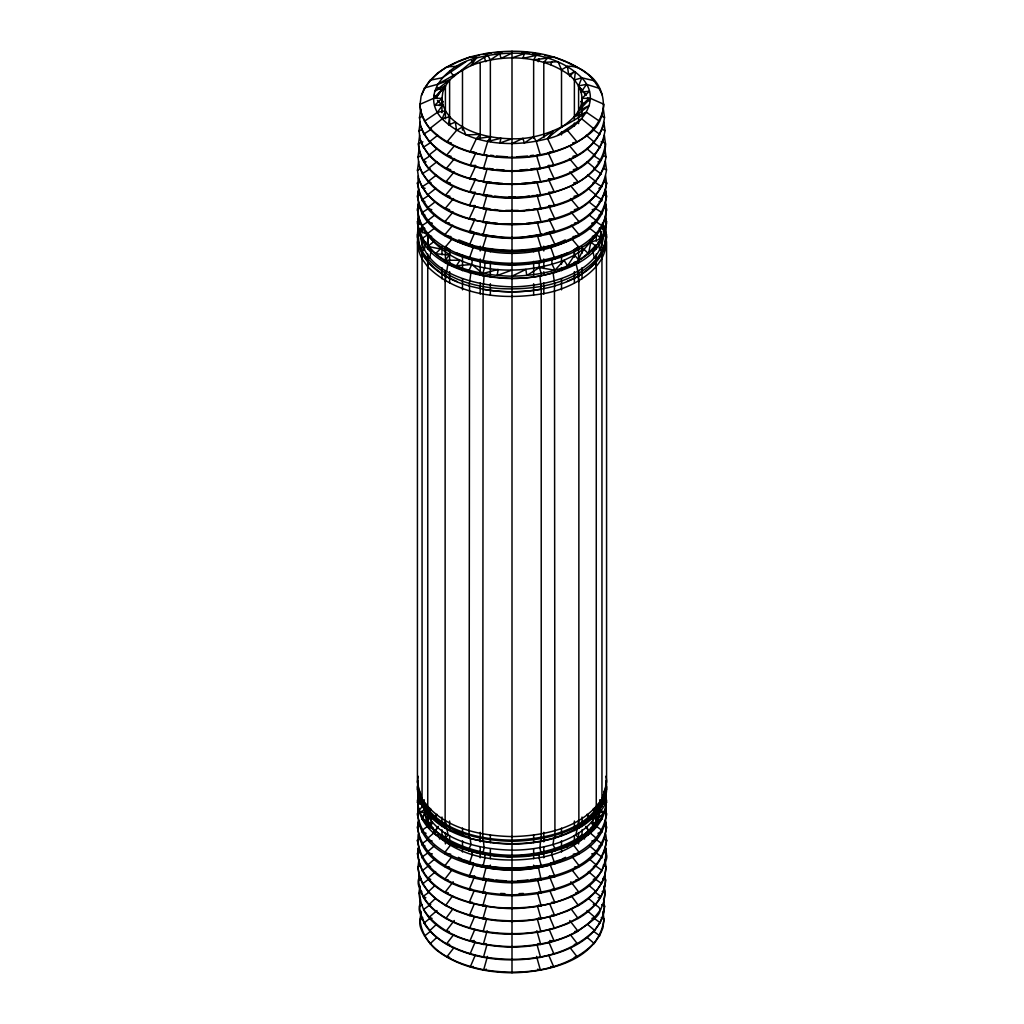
<?xml version="1.0" encoding="UTF-8"?>
<svg xmlns="http://www.w3.org/2000/svg" width="1024" height="1024" viewBox="0 0 1024 1024"><rect width="100%" height="100%" fill="white"/><g stroke="black" fill="none" stroke-linecap="round" stroke-linejoin="round"><path stroke-width="1.5" d="M603.61 168.666L606.515 169.946C598.592 222.835 524.877 229.235 482.79 222.349L486.848 208.41L489.946 208.832M491.635 195.648L487.002 195.008L482.944 208.947C524.813 215.795 598.144 209.434 606.016 156.813L603.098 155.546M487.155 181.606L483.098 195.546C515.034 201.05 549.376 198.08 578.138 182.374C589.658 175.501 600.358 165.837 604.378 152.64C604.698 148.301 608.23 142.016 601.139 141.786M487.309 168.205L483.251 182.144C524.672 188.915 597.222 182.63 605.005 130.573L602.099 129.293M422.285 904.64C414.771 907.174 423.13 918.298 424.026 923.059C429.453 932.096 437.645 938.931 446.592 944.32C475.034 959.859 509.005 962.79 540.582 957.35L537.126 945.011M421.274 878.387C413.734 880.96 422.17 892.186 423.066 896.986C428.557 906.125 436.838 913.037 445.875 918.477C474.637 934.182 508.966 937.152 540.89 931.648L537.434 919.322M457.907 61.837L470.234 56.986C508.71 46.694 553.331 49.229 586.432 73.101C608.973 87.475 609.037 121.677 586.445 136.051C553.344 159.91 508.71 162.458 470.221 152.154C447.859 145.434 421.005 130.611 419.994 104.32L433.626 98.342L445.402 85.85L449.613 79.987L476.416 58.035C511.578 48.819 554.56 51.264 581.824 77.798C606.029 103.962 573.568 133.376 547.584 138.662C512.422 147.866 469.44 145.421 442.176 118.886C417.971 92.723 450.432 63.309 476.416 58.035L470.835 65.638L437.466 84.365L424.499 87.898L421.133 96.013L419.981 104.819M540.582 957.35L553.997 954.138L548.902 942.195M540.89 931.648L554.458 928.41L549.363 916.467M421.67 95.155C429.325 74.509 450.419 63.168 470.234 56.986L476.416 58.035M554.458 928.41L566.963 923.981L578.125 918.477L570.995 908.749M420.774 865.267L417.984 867.187L419.149 875.674L422.592 883.955L428.237 891.827L435.942 899.085L445.53 905.562L456.742 911.091L469.325 915.546L482.944 918.797L497.293 920.794L512 921.459L526.707 920.794L541.056 918.797L554.675 915.546L567.258 911.091L578.47 905.562L571.341 895.834M430.003 80.704L437.568 73.101L446.95 66.752L456.589 66.355M489.818 222.246C461.811 220.608 428.544 207.104 418.65 178.483M487.002 195.008C458.291 192.973 421.35 176.307 418.496 143.693L422.861 141.786M485.85 181.786C459.75 178.803 429.21 165.888 420.134 138.97M601.6 116.173L604.506 117.44C599.322 159.398 547.341 170.79 512 171.366C478.093 170.547 433.754 161.446 420.634 125.798M430.003 128.934C424.896 121.779 420.006 113.6 419.994 104.32M441.254 90.394C429.03 108.442 441.6 88.55 445.594 86.31M422.784 917.76C412.595 923.507 431.386 946.803 437.568 950.899C458.778 966.874 485.914 972.442 512 972.8C547.264 972.262 598.682 960.87 604.019 919.181L601.216 917.76M553.997 954.138C576.768 947.43 602.944 932.454 604.518 906.061L601.715 904.64M578.125 918.477C592.23 910.438 604.864 896.87 605.53 879.808L602.726 878.387M578.47 905.562C592.666 897.472 605.376 883.84 606.029 866.675L603.226 865.267M486.848 208.41C460.301 206.4 428.134 192.742 419.149 165.312M429.107 155.456L423.539 147.162L431.014 142.323M429.555 142.195L424.026 133.952L431.488 129.101M424.486 121.229L437.466 112.333L442.842 104.666L441.971 98.342L442.842 92.019L445.402 85.85L434.598 91.264L449.613 79.987L449.613 124.685M424.486 88.397L430.029 80.205L442.176 77.798L465.933 61.747M593.971 943.795L599.514 935.603L593.51 931.277M594.419 930.803L600 922.56L593.984 918.246M419.93 885.926C414.733 932.672 476.39 946.752 512 947.123C534.707 946.88 557.76 942.515 577.766 931.405C582.912 926.336 613.325 910.541 593.267 904.346M595.763 891.827L601.434 883.456L595.418 879.13M418.24 847.859C414.336 894.349 476.403 908.211 512 908.621C547.738 908.16 609.536 894.413 605.76 847.859M420.39 168.666L417.472 170.445L418.65 161.408M420.902 155.546L417.971 157.325L419.149 148.326M428.672 168.704C422.707 161.677 418.547 153.037 418.496 143.693M421.901 129.293L418.97 131.072L420.134 122.163M422.4 116.173L419.482 117.939L420.634 109.082M599.501 936.102L602.867 927.987L604.019 919.181M599.974 923.059L603.366 914.918L604.518 906.061M603.866 901.837L605.03 892.928L604.07 885.926M595.315 904.819C601.293 897.792 605.376 889.139 605.53 879.808M601.408 883.955L604.851 875.674L606.029 866.675M601.882 870.912C602.79 866.074 611.302 854.758 603.725 852.134M418.406 227.379C411.418 258.125 443.546 279.59 469.555 285.965L469.069 838.157C505.165 848 545.574 846.067 578.867 828.109C595.494 819.098 610.342 800.896 605.798 780.979M574.387 119.898L574.387 79.987L575.398 71.757L568.653 74.586C540.659 54.746 502.221 53.683 470.835 65.638L487.782 55.309L490.355 59.891L490.355 141.594M418.47 144.192L419.648 135.245M603.763 181.645L606.566 182.874C601.728 226.035 548.198 237.862 512 238.4C475.738 238.054 412.582 223.514 418.406 175.757M418.202 190.08C413.453 237.158 476.096 251.443 512 251.789C547.904 251.443 610.547 237.158 605.798 190.08M417.434 197.184L418.202 191.488M418.202 202.995C413.056 250.342 475.917 264.858 512 265.165C548.083 264.858 610.944 250.342 605.798 202.995M417.434 210.56L418.202 204.877M605.798 215.898C611.341 263.539 548.25 278.272 512 278.541C475.75 278.272 412.659 263.539 418.202 215.898M417.434 223.949L418.202 218.253M418.598 228.787L417.434 237.325L418.522 237.875C419.29 259.418 438.874 273.818 457.05 281.536M419.674 229.427L417.434 242.022L417.434 781.978C421.312 826.278 474.688 840.077 512 840.102C547.302 839.411 598.259 828.595 605.286 787.533M420.224 229.35C419.034 273.779 477.286 286.195 512 286.835C547.405 286.554 609.818 272.051 603.213 225.178M418.202 776.282L417.434 781.978L418.15 784.742M418.202 780.979C412.288 811.123 443.827 831.398 469.069 838.157C496.666 845.005 526.31 846.029 553.92 837.978C575.782 831.296 601.971 817.318 604.16 791.872M418.202 783.808L417.434 789.504L419.661 790.477M418.598 791.514C409.69 840.653 475.046 857.062 512 857.011C548.954 857.062 614.31 840.653 605.402 791.514M424.205 799.731C421.619 808.742 426.79 816.909 428.979 825.331L425.779 817.638L423.475 805.056L417.434 802.406L418.598 793.869M418.202 807.744C413.056 855.091 475.917 869.606 512 869.914C548.083 869.606 610.944 855.091 605.798 807.744M417.434 815.322L418.202 809.626M418.202 821.12C413.453 868.186 476.096 882.47 512 882.816C547.904 882.47 610.547 868.186 605.798 821.12M417.434 828.224L418.202 822.528M603.866 838.822L606.566 840.192C601.728 883.354 548.198 895.181 512 895.731C476.019 895.245 414.17 881.434 418.202 834.496M417.485 854.054L418.266 848.371M425.562 803.443L424.704 809.754L417.434 813.44C423.386 855.949 475.968 867.366 512 868.544C548.032 867.366 600.614 855.949 606.566 813.44L599.296 809.754L598.438 803.443M417.984 867.187L418.931 859.61M418.496 880.307L419.238 874.176M427.917 824.218L427.29 819.635L428.326 811.981L429.888 808.256M428.211 824.614L428.416 817.011M420.134 901.837L418.995 893.427L419.942 886.438M419.494 906.56L420.429 899.098M419.994 919.68L421.133 911.373M602.33 95.155C596.442 81.485 583.68 64.755 567.411 66.355L568.653 74.586C577.638 81.536 584.333 93.082 581.158 104.666C576.307 121.101 558.451 127.13 547.584 138.662L553.766 151.642L549.478 152.077M582.029 115.917L582.029 98.342L590.374 98.342L604.006 104.32C600.051 140.57 557.312 153.523 526.387 156.774C492.698 159.27 454.72 153.472 430.029 128.435L442.176 118.886L449.613 116.698C465.587 133.286 489.766 138.381 512 138.778C539.354 139.712 564.429 127.245 586.534 112.333L599.514 121.229M605.504 143.693C598.682 190.4 537.754 199.078 499.341 197.222M606.566 182.874C600.666 225.434 548.045 236.787 512 237.542C475.955 236.787 423.334 225.434 417.434 182.874L420.237 181.645M601.651 231.501L599.066 239.526M602.022 228.787L602.394 226.061L604.339 233.523L606.566 234.496C607.206 262.707 578.33 279.347 554.445 285.965L554.931 838.157L553.92 837.978L553.037 844.442L554.931 848.704L554.931 851.059C532.083 854.899 507.994 858.726 484.646 853.67C459.75 851.904 439.974 835.072 422.054 819.277L422.054 816.922L418.598 808.602L417.434 800.051L421.606 797.939L420.045 791.974M604.979 219.226L606.566 221.594C600.666 264.115 548.058 275.584 512 276.186C475.942 275.584 423.334 264.115 417.434 221.594L419.853 220.531M595.789 824.614C597.107 819.162 596.634 813.325 594.112 808.256M596.083 824.218L596.71 819.635M599.795 799.731C603.878 833.421 567.872 853.338 538.982 857.69C503.104 863.514 461.158 859.443 434.214 832.64L433.126 828.262L427.802 820.851L422.054 819.277L424.563 813.056L418.598 810.957L423.475 805.056M603.955 791.974C600.973 835.994 548.954 850.278 512 850.125C477.542 849.549 427.251 838.579 421.606 797.939M606.566 840.192C600.666 882.714 548.058 894.182 512 894.797C475.942 894.182 423.334 882.714 417.434 840.192L420.134 838.822M596.16 244.71C559.949 287.347 491.917 284.89 445.133 262.554L445.133 260.198L449.395 255.091L450.048 251.187M602.394 797.939L606.566 800.051L605.402 808.602L601.946 816.922L596.262 824.845L596.262 827.2L574.605 841.203L573.734 845.389L578.867 852.045L578.867 853.926L573.299 854.157M602.522 226.534C619.456 263.949 572.262 289.882 541.222 293.952C502.362 300.25 456.922 295.846 427.738 266.803L428.71 262.374L427.738 262.118M433.664 239.642L433.126 242.15L427.738 246.374L427.738 248.73L431.462 249.754L438.874 256.73L448.09 262.963L446.707 271.219L445.133 273.101L445.133 275.93L445.901 276.032L445.133 280.627L445.133 820.582L445.901 824.294L445.133 828.109L470.08 837.978L470.963 844.442L469.069 848.704L469.069 851.059L471.808 850.598L497.203 856.333L498.15 855.539L512 857.011M427.738 266.803L422.054 258.893L423.091 254.554L422.054 254.195M425.728 243.482L424.179 249.997L422.054 251.366C448.064 288.154 500.032 292.915 541.222 286.426C569.997 281.306 611.11 262.733 605.594 227.379M421.222 227.546L419.661 233.523L417.434 234.496L418.598 243.034L422.054 251.366M512 856.166L526.797 856.333L525.85 855.539C548.493 855.706 568.627 843.904 588.506 834.509L583.616 835.098L590.874 828.262L596.198 820.851L605.402 810.957L599.437 813.056L606.566 802.406L605.402 793.869C598.861 803.456 600.064 815.309 595.021 825.331L601.946 830.31L601.946 832.192L597.926 833.28M605.85 784.742L606.566 781.978L606.566 242.022L604.518 230.835M538.266 61.696L539.136 58.726M485.274 879.245L482.778 880.154L485.978 867.802L485.824 866.15L482.778 867.238L485.018 857.69L484.646 853.67L482.778 854.336L484.07 847.578L483.469 841.178L482.778 841.434L483.11 289.203L469.069 285.978L470.963 272.563L469.069 272.589L469.069 270.234L471.808 264.486L472.371 259.149C448.794 251.366 419.123 236.954 417.434 208.678L420.25 207.45M486.118 880.717L482.778 893.056L485.376 892.122M486.259 893.619L482.79 905.958L485.491 904.986M486.413 906.47L482.944 918.797L485.645 917.837M486.566 919.322L483.11 931.648M487.155 930.688L483.264 944.499L485.952 943.526M486.874 945.011L483.418 957.35M487.462 956.39L483.571 970.202L486.374 969.19M474.522 152.077L470.234 151.642L476.416 138.662L490.355 136.794L487.782 141.376L483.558 155.341L486.17 154.982M487.462 155.315L483.405 168.742L486.016 168.384M486.682 222.323L482.778 235.738L486.541 235.213L499.11 236.954M442.176 118.886L445.402 110.835L442.842 104.666L434.598 105.421L441.971 98.342L441.971 112.717M578.598 123.622L578.598 85.85L581.824 77.798L593.997 80.704M419.174 224.563L420.326 221.786M420.326 229.312C415.77 238.682 417.267 249.907 422.054 258.893M603.366 125.798C592.09 156.467 555.917 166.861 526.477 170.189C492.582 172.698 454.4 166.861 429.581 141.683L437.747 135.27M603.866 138.97C587.546 178.266 537.178 185.69 499.418 183.821M604.851 165.312C590.797 201.126 546.445 210.266 512 211.098C479.526 210.355 441.69 202.496 422.592 173.594L430.054 168.755M605.35 178.483C593.83 209.818 556.864 220.442 526.784 223.834C492.147 226.278 453.146 220.506 427.789 194.714L435.955 188.301M419.174 803.507L420.902 799.334M419.75 803.994L421.478 799.834M428.826 813.965L430.886 809.024M430.592 826.099L432.397 821.734M430.605 826.598L432.422 822.246M600.461 910.029L603.878 901.338L605.03 892.928L602.214 891.507M566.95 281.536L578.867 275.93L575.91 262.963L578.867 262.554C578.944 250.317 590.579 244.262 596.198 234.739L601.946 238.464L601.946 240.819L597.965 242.189M550.592 64.64L551.872 61.773M474.586 876.429L469.069 889.779L471.936 889.293M474.176 890.726L469.094 902.682L472.064 902.17M474.406 903.603L469.325 915.546L472.294 915.046M474.637 916.467L469.542 928.41M474.867 929.331L469.773 941.274L474.24 940.531M475.098 942.195L470.003 954.138M475.315 955.059L470.234 967.014L473.331 966.49M475.942 152.563L469.99 165.542L475.725 165.427M475.725 165.939L469.773 178.918L475.494 178.816M475.494 179.328L469.542 192.307L475.277 192.205M475.264 192.717L469.312 205.696L475.046 205.581M475.034 206.093L469.082 219.072L474.816 218.97M474.803 219.482L469.069 232.448L479.066 233.421M474.586 232.858L469.069 245.837C500.749 252.032 535.194 254.669 565.261 239.898M533.645 138.15L533.645 59.891L536.218 55.309L540.442 54.285L532.634 53.21M590.336 239.642L590.874 242.15L588.506 253.683L583.616 248.986L574.605 255.091L567.59 265.766L564.032 260.288C519.898 276.659 458.368 275.328 427.802 234.739L418.598 230.131L423.373 227.584M599.514 88.397L586.534 84.365L581.158 92.019L589.402 91.264L582.029 98.342M439.219 105.626L442.995 101.338M436.902 814.234L433.613 818.829L431.04 817.165M433.626 819.341L436.928 814.733M438.182 826.33L434.099 832.55L438.208 826.842M600.474 909.53C581.568 938.138 544.128 945.907 512 946.637C479.872 945.907 442.432 938.138 423.526 909.53L430.733 904.346M547.584 138.662L553.165 131.059L536.218 141.376L540.442 155.341L537.83 154.982M569.92 76.493L573.491 71.872M451.546 857.126L445.133 865.421L445.133 866.829L449.421 867.008M451.814 870.157L445.133 878.797L445.133 879.731L448.115 879.859M453.197 881.754L445.158 892.147L448.256 892.774M452.659 895.834L445.53 905.562M453.005 908.749L445.875 918.477M454.259 920.512L446.221 930.906L449.318 931.533M453.722 934.592L446.579 943.834L449.677 944.448M454.08 947.507L446.938 956.749L449.702 957.363M476.416 138.662L480.205 134.374L465.933 134.95L462.49 126.938L456.589 130.342L446.95 141.875L451.392 143.002M453.99 146.342L446.592 155.213L451.046 156.326M454.566 158.566L446.234 168.538L450.688 169.664M454.208 171.891L445.875 181.862L450.33 182.989M452.928 186.33L445.53 195.2L449.971 196.326M453.504 198.554L445.171 208.525L449.626 209.651M453.082 211.968L445.133 221.478L445.133 222.413L449.434 223.014M452.762 225.254L445.133 234.381L445.133 235.789L450.995 236.608M543.795 137.562L543.795 62.323L547.584 58.035L553.766 56.986L566.093 61.837M590.374 98.342L578.598 110.835L589.402 105.421L574.387 116.698L586.534 112.333M441.242 90.893L444.493 87.821M442.982 101.824L440.794 103.885L437.44 100.48M440.128 824.141L442.368 822.029M440.141 824.64L442.381 822.528M439.45 838.451L442.79 835.302M439.475 838.95L441.69 836.864M581.018 101.824L583.206 103.885L588.813 98.547M434.214 832.64L427.738 838.221L427.738 840.102L432.128 840.973M434.662 845.632L427.738 851.597L427.738 853.005L432.371 853.926M434.957 858.752L427.738 864.986L427.738 865.92L430.554 866.47M435.648 871.539L427.776 878.336L430.707 879.398M434.97 885.504L428.237 891.827M435.418 898.496L428.685 904.819M436.992 910.528L429.107 917.312L432.051 918.387M436.314 924.493L429.581 930.803M436.762 937.485L430.029 943.795M437.299 148.531L429.133 154.944C453.581 179.891 491.085 185.69 524.582 183.821M436.851 161.792L428.685 168.205C453.274 193.293 490.982 199.117 524.659 197.222M436.403 175.04L428.237 181.466L431.027 182.733M435.251 201.754L427.738 207.667L427.738 208.589L431.808 209.702M434.957 214.899L427.738 220.57L427.738 221.978L432.358 223.232M435.264 227.558L427.738 233.472L427.738 235.354L431.629 236.416M427.738 259.277L429.722 257.728L431.462 249.754L427.84 244.71M417.434 802.406L422.182 798.848M427.827 826.163L422.054 830.31L422.054 832.192L426.074 833.28M428.224 839.258L422.054 843.686L422.054 845.094L424.947 845.875M428.48 852.442L422.054 857.062L422.054 857.997M428.096 866.099L422.118 870.912M428.582 879.13L422.592 883.955M429.056 892.173L423.053 896.486L425.83 897.741M430.016 918.246L424.026 923.059M430.49 931.277L424.499 936.102M558.067 134.95L581.824 118.886L593.997 128.934M578.816 246.451L573.734 249.882L578.867 249.178L578.867 247.296L571.904 238.95C535.27 258.15 488.73 258.15 452.096 238.95L445.133 247.296L445.133 249.178L450.266 249.882L445.184 246.451M490.355 59.891L499.738 53.658L501.043 58.419L512 53.094M430.541 155.533L423.066 160.371L426.048 161.92M429.581 181.965L422.118 186.803L427.776 195.226M428.736 195.418L422.054 199.744L422.054 200.678L424.947 201.677M428.48 208.499L422.054 212.646L422.054 214.054L424.87 215.027M428.762 221.222L422.054 225.562L422.054 227.443L424.832 228.39M592.96 817.165L590.387 818.829L587.098 814.234M591.245 831.181L593.92 829.453M561.51 127.258L561.51 69.76L567.411 66.355M418.522 786.125L417.434 786.675C423.334 829.197 475.942 840.666 512 841.28C548.058 840.666 600.666 829.197 606.566 786.675L605.478 786.125M420.019 825.498L417.434 826.816C423.334 869.338 475.942 880.806 512 881.408C548.058 880.806 600.666 869.338 606.566 826.816L603.981 825.498M420.275 852.134L417.472 853.555C421.53 890.803 465.434 904.115 497.216 907.456C534.349 909.901 579.328 903.45 601.907 870.426L595.904 866.099M421.786 891.507L418.995 893.427M446.938 67.251L456.538 62.515M573.952 251.187L574.605 255.091L564.032 260.288L554.931 270.234L554.931 272.589L553.037 272.563L554.931 285.978C531.597 292.339 506.918 293.478 483.11 289.203L484.07 275.686L482.778 275.866L482.778 273.51L484.646 267.558L485.018 262.182L472.371 259.149L469.069 259.213L473.766 245.747L458.739 239.898M561.792 859.2L565.581 857.331M512 276.186L525.85 269.427L526.797 275.52L539.354 267.558L554.931 270.234L552.192 264.486L551.629 259.149C575.206 251.366 604.877 236.954 606.566 208.678L603.75 207.45M512 143.59L522.957 138.278L524.262 143.04L533.645 136.794L536.218 141.376M420.134 194.598L417.434 195.776C423.334 238.298 475.942 249.766 512 250.381C548.058 249.766 600.666 238.298 606.566 195.776L603.866 194.598M604.339 790.477L606.566 789.504L605.798 783.808M600.525 805.056L606.566 802.406M512 270.054L497.203 275.52L498.15 269.427L482.778 273.51L471.808 264.486L456.41 265.766L459.968 260.288L445.133 260.198M604.25 226.01L606.566 237.325L605.478 237.875C605.082 254.848 591.936 267.968 578.099 276.032L578.867 280.627L578.867 820.582L578.099 824.294L578.867 828.109L577.293 828.173L575.91 834.842L578.867 838.656L578.867 841.011L564.032 846.4L567.59 846.579L552.192 850.598L551.629 854.669L554.931 863.962L550.464 863.206L560.371 859.699M437.466 84.365L449.613 79.987M544.934 233.421L553.549 230.886M567.59 252.851C532.314 266.726 491.686 266.726 456.41 252.851M557.274 862.4L561.498 860.902M512 57.92L524.262 53.658L522.957 58.419L536.218 55.309M512 138.778L499.738 143.04L501.043 138.278L487.782 141.376M597.952 161.92L600.934 160.371L593.459 155.533M598.899 188.339L601.882 186.803L594.419 181.965M599.053 201.677L601.946 200.678L601.946 199.744L595.264 195.418M599.13 215.027L601.946 214.054L601.946 212.646L595.52 208.499M599.168 228.39L601.946 227.443L601.946 225.562L595.238 221.222M601.946 254.195L600.909 254.554L601.946 258.893M574.387 79.987L581.824 77.798M592.973 182.733L595.763 181.466L587.597 175.04M592.192 209.702L596.262 208.589L596.262 207.667L588.749 201.754M591.642 223.232L596.262 221.978L596.262 220.57L589.043 214.899M592.371 236.416L596.262 235.354M596.262 262.118L595.29 262.374L596.262 266.803M599.053 845.875L601.946 845.094L601.946 843.686L595.776 839.258M598.17 897.741L600.947 896.486L594.944 892.173M470.221 57.485L479.117 55.347M534.182 222.246L541.21 222.349L537.165 208.922L540.109 208.218M524.89 236.954L541.939 234.138M540.454 235.008L537.472 235.725L541.222 247.706L541.222 249.114L538.022 248.666L541.222 262.49L512 264.64L482.778 262.49L485.978 248.666L482.778 249.114L482.778 247.706L486.528 235.725L483.546 235.008M537.472 878.797L540.454 878.08M591.872 840.973L596.262 840.102L596.262 838.221L589.786 832.64L590.874 828.262L596.262 827.2L596.198 820.851L601.946 819.277L601.946 816.922L597.965 814.067L599.821 806.95L601.946 806.374L601.946 803.546L600.909 802.803C603.379 794.15 608.448 785.6 605.798 776.282M591.629 853.926L596.262 853.005L596.262 851.597L589.338 845.632M593.446 866.47L596.262 865.92L596.262 864.986L589.043 858.752M593.293 879.398L596.224 878.336L588.352 871.539M591.949 918.387L594.893 917.312L587.008 910.528M437.466 112.333L445.402 110.835L449.613 116.698L448.602 124.941L455.347 122.112L456.589 130.342M578.598 85.85L586.534 84.365M474.586 875.942L469.069 876.864L473.766 864.883C498.637 871.859 525.363 871.859 550.234 864.883L554.931 876.864L549.414 875.942M491.366 53.21L483.571 53.798L487.782 55.309M494.49 52.774L501.926 52.147M527.45 156.058L516.659 156.838M530.47 155.635L533.504 155.226M527.552 169.472L519.808 170.099M530.598 169.05L535.168 168.41M527.642 182.874L521.434 183.45M532.25 182.246L535.309 181.811M527.642 183.386L532.25 182.758M524.659 196.71L529.28 196.07M532.365 195.648L540.902 195.546L536.845 181.606M526.285 209.907L529.395 209.485M534.054 208.832L541.056 208.947L536.998 195.008M526.374 223.322L531.059 222.669M531.072 223.181L534.195 222.758M528.038 237.03L519.168 237.722M531.187 236.595L535.898 235.942M549.414 232.858L554.931 244.429L554.931 245.837L550.234 245.747L554.931 259.213L551.629 259.149L538.982 262.182L539.354 267.558L541.222 273.51L541.222 275.866L539.93 275.686L541.222 289.254C521.92 292.672 502.08 292.672 482.778 289.254M538.726 879.245L541.222 880.154L538.176 866.15L541.222 867.238L541.222 865.357C521.92 868.787 502.08 868.787 482.778 865.357M528.038 880.102L517.734 880.87M531.187 879.667L535.898 879.014M572.608 143.002L577.05 141.875L567.411 130.342M572.954 156.326L577.408 155.213L570.01 146.342M573.312 169.664L577.766 168.538L569.434 158.566M573.67 182.989L578.125 181.862L569.792 171.891M574.029 196.326L578.47 195.2L571.072 186.33M574.374 209.651L578.829 208.525L570.496 198.554M574.566 223.014L578.867 222.413L578.867 221.478L570.918 211.968M573.005 236.608L578.867 235.789L578.867 234.381L571.238 225.254M533.645 59.891L547.584 58.035M515.162 197.146L508.838 197.146M518.362 210.419L505.638 210.419M515.187 211.072L524.736 210.637M520.538 223.731L503.462 223.731M519.117 893.645L523.392 893.44M574.605 841.203L578.867 841.011M574.579 867.008L578.867 866.829L578.867 865.421L572.454 857.126M575.885 879.859L578.867 879.731L578.867 878.797L572.186 870.157M575.744 892.774L578.842 892.147L570.803 881.754M574.682 931.533L577.779 930.906L569.741 920.512M574.323 944.448L577.421 943.834L570.278 934.592M574.298 957.363L577.062 956.749L569.92 947.507M543.795 62.323L558.067 61.747L561.51 69.76M433.626 98.342L441.971 98.342M548.275 165.427L554.01 165.542L548.058 152.563M548.506 178.816L554.227 178.918L548.275 165.939M548.723 192.205L554.458 192.307L548.506 179.328M548.954 205.581L554.688 205.696L548.736 192.717M549.184 218.97L554.918 219.072L548.966 206.093M549.414 232.358L554.931 232.448L554.931 231.526L549.197 219.482M419.84 791.872L420.787 798.822L426.035 814.067L422.054 816.922L427.738 824.845L427.738 827.2L433.126 828.262L435.494 834.509L440.384 835.098L445.133 841.011L449.395 841.203L456.41 846.579L459.968 846.4L471.808 850.598L472.371 854.669L469.069 863.962L473.536 863.206L463.629 859.699M450.701 854.157L445.133 853.926L445.133 852.045L450.266 845.389L449.395 841.203M522.074 52.147L529.51 52.774M507.341 156.838L496.55 156.058M504.192 170.099L496.448 169.472M502.566 183.45L496.358 182.874M499.264 210.637L508.813 211.072M504.832 237.722L495.962 237.03M506.266 880.87L495.962 880.102M500.608 893.44L504.883 893.645M449.395 255.091L435.494 253.683L440.384 248.986L427.738 246.374L427.802 234.739L422.054 238.464L422.054 240.819L426.035 242.189M490.496 155.226L493.53 155.635M537.984 168.384L540.595 168.742L536.538 155.315M488.832 168.41L493.402 169.05M538.15 181.786L540.749 182.144L536.691 168.205M488.691 181.811L491.75 182.246M491.75 182.758L496.358 183.386M494.72 196.07L499.341 196.71M494.605 209.485L497.715 209.907M492.941 222.669L497.626 223.322M489.805 222.758L492.928 223.181M537.459 235.213L541.222 235.738L537.318 222.323M488.102 235.942L492.813 236.595M541.222 289.254L541.222 841.434L540.531 841.178L539.93 847.578L541.222 854.336L539.354 853.67L538.982 857.69L541.222 865.357M488.102 879.014L492.813 879.667M552.064 889.293L554.931 889.779L549.414 876.429M551.936 902.17L554.906 902.682L549.824 890.726M551.706 915.046L554.675 915.546L549.594 903.603M549.76 940.531L554.227 941.274L549.133 929.331M550.669 966.49L553.766 967.014L548.685 955.059M544.883 55.347L553.779 57.485M483.891 208.218L486.835 208.922M482.061 234.138L486.541 235.213M483.546 878.08L486.528 878.797M425.101 188.339L422.093 187.315L418.637 178.982L417.485 169.946M470.451 230.886L474.586 232.358M462.502 860.902L466.726 862.4M538.624 892.122L541.222 893.056L537.882 880.717M538.509 904.986L541.21 905.958L537.741 893.619M538.355 917.837L541.056 918.797L537.587 906.47M538.048 943.526L540.736 944.499L536.845 930.688M537.626 969.19L540.429 970.202L536.538 956.39M604.147 220.531L606.566 221.594M567.462 62.515L577.062 67.251M458.419 857.331L462.208 859.2M600.627 227.584L605.402 230.131L602.355 223.142M592.512 129.101L600 134.451M592.986 142.323L600.474 147.661M593.946 168.755L601.434 174.093M601.946 251.366L599.821 249.997L598.272 243.482M434.086 95.309L436.493 97.05M595.52 852.442L601.946 857.062L601.946 857.997M417.434 221.594L420.992 224.269M586.253 135.27L594.445 142.195M586.701 148.531L594.893 155.456M587.149 161.792L595.328 168.704M588.045 188.301L596.224 195.226M588.736 227.558L596.262 233.472L596.262 241.203M596.262 259.277L594.278 257.728L592.538 249.754L596.262 248.73L596.262 246.374L590.874 242.15L601.946 238.464L599.757 228.378M437.888 87.488L440.141 89.434M589.03 885.504L595.776 891.328C566.771 920.205 521.574 924.582 482.944 918.31C455.744 912.922 420.544 898.47 417.971 866.675M588.582 898.496L595.328 904.32C566.477 933.043 521.523 937.395 483.098 931.162C456.038 925.798 421.03 911.424 418.47 879.808M587.686 924.493L594.445 930.304C565.888 958.72 521.421 963.034 483.405 956.864C456.64 951.552 422.003 937.344 419.482 906.061M587.238 937.485L593.997 943.296C565.594 971.558 521.37 975.846 483.558 969.715C456.947 964.429 422.49 950.298 419.981 919.181M578.406 86.31L582.746 90.394M579.507 87.821L581.67 89.869M581.005 101.338L583.194 103.386M581.632 822.029L583.872 824.141M581.619 822.528L583.859 824.64M581.21 835.302L584.55 838.451M581.197 835.814L584.525 838.95M574.605 255.091L578.867 260.198M449.613 70.72L454.08 76.493M583.539 91.507L585.92 94.822M583.552 92.006L585.933 95.322M587.072 814.733L590.374 819.341M585.818 826.33L589.914 832.051M585.792 826.842L589.082 831.411M471.501 60.339L473.408 64.64M588.083 98.445L589.248 101.235M587.52 97.536L588.685 100.339M602.624 225.318L604.326 229.427M424 134.451L420.621 126.298L419.494 117.44M423.526 147.661L420.122 139.469L418.995 130.573M422.566 174.093L419.123 165.811L417.984 156.813M604.25 802.112L605.402 804.89M593.114 809.024L595.174 813.965M591.603 821.734L593.408 826.099M591.578 822.246L593.395 826.598M484.429 57.254L485.734 61.696M427.29 819.635L427.789 821.568M603.366 109.082L604.506 117.44M603.866 122.163L605.005 130.573M604.352 135.245L605.53 144.192M604.851 148.326L606.016 156.813M605.35 161.408L606.515 169.946M605.594 175.757L606.566 183.808M605.798 191.488L606.566 197.184M605.798 204.877L606.566 210.56M605.798 218.253L606.566 223.949M605.798 809.626L606.566 815.322M605.798 822.528L606.566 828.224M605.798 834.496L606.566 841.126M605.734 848.371L606.515 854.054M605.069 859.61L606.016 867.187M604.762 874.176L605.504 880.307M595.584 817.011L596.211 821.568M604.058 886.438L605.005 893.427M603.571 899.098L604.506 906.56M602.867 911.373L604.006 919.68M421.798 227.418L422.541 232.858M418.714 787.533L419.674 794.573L423.091 802.803L422.054 803.546L422.054 806.374L424.179 806.95L429.722 814.682L437.286 821.811L446.707 828.173L448.09 834.842L445.133 838.656L445.133 841.011M601.946 242.726L601.946 798.848C582.72 827.93 544.666 835.84 512 836.582C479.334 835.84 441.28 827.93 422.054 798.848L422.054 242.726M596.262 253.978L596.262 806.771L595.29 810.624L596.262 811.469L596.262 814.298L594.278 814.682L592.538 821.632L596.262 824.845C551.514 865.331 472.486 865.331 427.738 824.845L431.462 821.632L429.722 814.682L427.738 814.298L427.738 811.469L428.71 810.624L427.738 806.771L427.738 253.978M582.029 246.874L582.029 253.261M582.029 267.635L582.029 278.822M582.029 817.05L582.029 826.637M582.029 829.824L582.029 839.411M578.598 248.192L578.598 260.966M578.598 270.554L578.598 281.728M578.598 819.955L578.598 827.942M578.598 832.742L578.598 843.917M574.387 123.085L574.387 126.285M574.387 250.854L574.387 257.242M574.387 262.042L574.387 265.229M574.387 271.616L574.387 282.803M574.387 821.03L574.387 830.618M574.387 835.405L574.387 844.992M561.51 131.725L561.51 134.925M561.51 254.707L561.51 264.282M561.51 267.482L561.51 270.669M561.51 278.656L561.51 289.843M561.51 828.07L561.51 836.058M561.51 840.845L561.51 852.032M543.795 246.17L543.795 250.957M543.795 258.944L543.795 268.531M543.795 271.718L543.795 274.918M543.795 282.906L543.795 294.08M543.795 832.307L543.795 841.894M543.795 846.682L543.795 857.869M533.645 248.589L533.645 251.789M533.645 261.376L533.645 277.338M533.645 283.738L533.645 294.912M533.645 834.739L533.645 842.726M533.645 849.114L533.645 858.701M533.645 865.088L533.645 868.275M512 51.2L512 869.914M512 870.182L512 895.731M512 895.974L512 972.8M490.355 248.589L490.355 251.789M490.355 261.376L490.355 277.338M490.355 283.738L490.355 294.912M490.355 834.739L490.355 842.726M490.355 849.114L490.355 858.701M490.355 865.088L490.355 868.275M480.205 62.323L480.205 139.162M480.205 246.17L480.205 250.957M480.205 258.944L480.205 274.918M480.205 282.906L480.205 294.08M480.205 832.307L480.205 841.894M480.205 846.682L480.205 857.869M462.49 69.76L462.49 130.125M462.49 254.707L462.49 270.669M462.49 278.656L462.49 289.843M462.49 828.07L462.49 836.058M462.49 840.845L462.49 852.032M449.613 250.854L449.613 265.229M449.613 271.616L449.613 282.803M449.613 821.03L449.613 830.618M449.613 835.405L449.613 844.992M445.402 85.85L445.402 118.822M445.402 248.192L445.402 260.966M445.402 270.554L445.402 281.728M445.402 819.955L445.402 827.942M445.402 832.742L445.402 843.917M441.971 246.874L441.971 254.861M441.971 267.635L441.971 278.822M441.971 817.05L441.971 826.637M441.971 829.824L441.971 839.411M427.738 236.403L427.738 245.99M422.054 228.339L422.054 231.539M417.434 182.874L417.434 183.808M417.434 840.192L417.434 841.126"/></g></svg>
